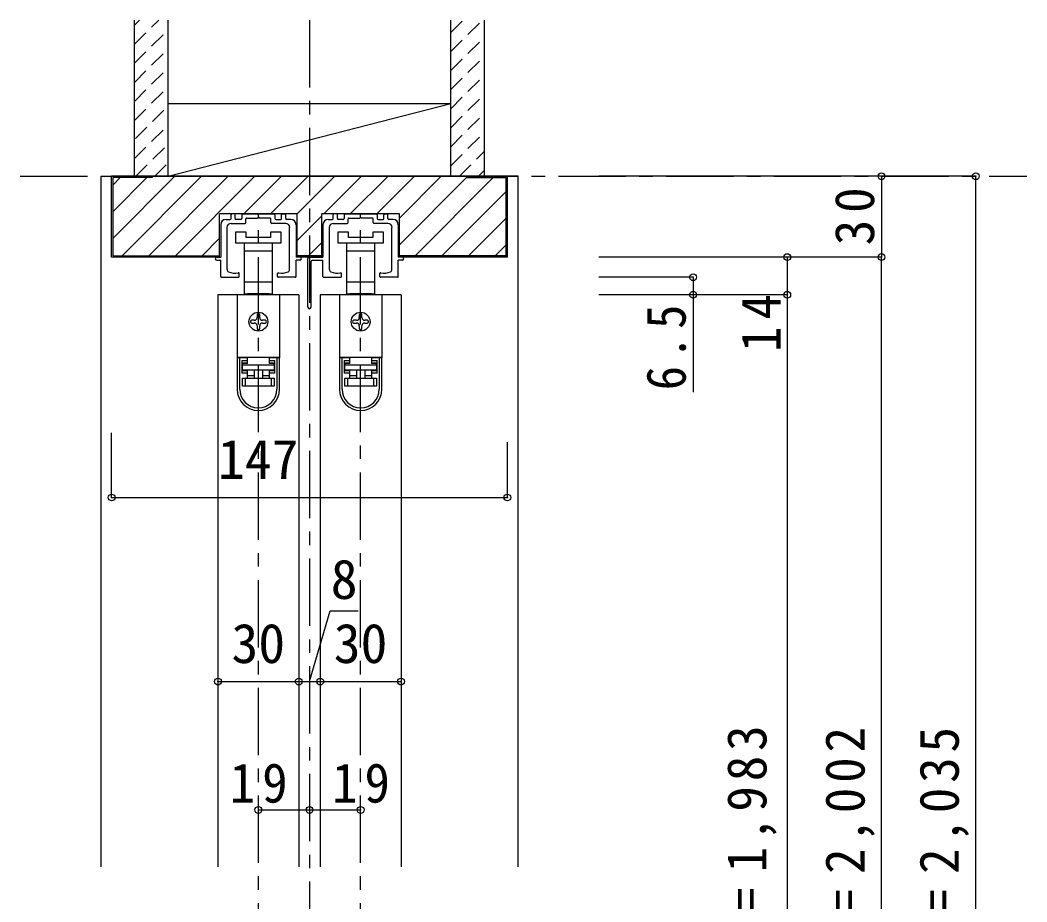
# Model space of a CAD drawing. Units: millimetres, scale not verified. Extents: x -973 to 977, y -718 to 696.
# Drawn here: x 106.7 to 480.7, y -330 to -2.5 of the extents above; entities that cross this region are included whole.
import ezdxf
from ezdxf.enums import TextEntityAlignment as Align

# ---------------------------------------------------------------- set-up
doc = ezdxf.new("R2010")
doc.units = ezdxf.units.MM
doc.header["$LTSCALE"] = 5
doc.header["$PDMODE"] = 32
doc.header["$PDSIZE"] = 2.5
doc.linetypes.add('CHAIN1', pattern=[8, 5, -1, 1, -1])
doc.linetypes.add('DASHED1', pattern=[1.8, 1.2, -0.6])
for name, color, linetype in [('0-1_通り芯', 4, 'CHAIN1'), ('0-2_柱', 7, 'Continuous'), ('0-3_仕上げ', 2, 'Continuous'), ('0-4_枠', 3, 'Continuous'), ('0-6_扉', 6, 'Continuous'), ('0-7_金物', 7, 'Continuous'), ('0-B_寸法', 7, 'Continuous'), ('0-C_ハッチ', 4, 'DASHED1')]:
    doc.layers.add(name, color=color, linetype=linetype)
doc.styles.add('ＭＳ ゴシック', font='')
doc.styles.get('ＭＳ ゴシック').set_extended_font_data('MS Gothic')

# ---------------------------------------------------------------- blocks, each defined once
blk = doc.blocks.new('下荷重(戸車)')
at = {"layer": '0-7_金物'}
for p, q in [((8.5, 37.107), (4.5, 37.107)), ((-5.25, 30.107), (0, 30.107)), ((0, 30.107), (5.25, 30.107)), ((5.25, 30.107), (5.25, 33.107)), ((5.25, 18.507), (5.25, 30.107)), ((0, 18.507), (-5.25, 18.507)), ((-5.25, 18.507), (-5.25, 14.107)), ((5.25, 18.507), (0, 18.507)), ((5.25, 14.107), (5.25, 18.507)), ((7.9, 13.807), (-7.9, 13.807)), ((-7.9, 13.807), (-7.9, -9.493)), ((-5.25, 14.107), (-4, 14.107)), ((-4, 14.107), (-4, 13.807)), ((4, 14.107), (-4, 14.107)), ((4, 14.107), (5.25, 14.107)), ((4, 13.807), (4, 14.107)), ((7.9, 13.807), (7.9, -9.493)), ((-1.5, 4.307), (-2.5, 4.307)), ((-0.5, 6.307), (-0.5, 5.307)), ((0.5, 5.307), (0.5, 6.307)), ((2.5, 4.307), (1.5, 4.307)), ((-2.5, 3.307), (-1.5, 3.307)), ((-0.5, 2.307), (-0.5, 1.307)), ((0.5, 1.307), (0.5, 2.307)), ((1.5, 3.307), (2.5, 3.307)), ((7.9, -9.493), (-7.9, -9.493)), ((-7.9, -9.493), (-7.9, -9.593)), ((-6.9, -9.593), (-7.9, -9.593)), ((-7.9, -9.593), (-7.9, -21.293)), ((-4.2, -9.593), (-6.9, -9.593)), ((-6.9, -21.293), (-6.9, -9.593)), ((-6.1, -10.593), (-6.1, -15.293)), ((-6.1, -10.593), (-4.2, -10.593)), ((-4.9, -9.593), (-4.9, -9.493)), ((-4.2, -9.593), (-4.2, -10.593)), ((-4, -11.693), (-4, -9.493)), ((4, -9.493), (4, -11.693)), ((6.9, -9.593), (4.2, -9.593)), ((4.2, -10.593), (4.2, -9.593)), ((4.2, -11.593), (4.2, -10.593)), ((4.2, -10.593), (6.1, -10.593)), ((4.9, -9.493), (4.9, -9.593)), ((6.1, -15.293), (6.1, -10.593)), ((6.9, -9.593), (6.9, -21.293)), ((7.9, -9.593), (6.9, -9.593)), ((7.9, -9.493), (7.9, -9.593)), ((7.9, -21.293), (7.9, -9.593)), ((-6.1, -14.293), (-4.2, -14.293)), ((-5.9, -11.693), (-5.9, -12.193)), ((-4, -11.693), (-5.9, -11.693)), ((-5.9, -12.193), (5.9, -12.193)), ((-5.9, -14.193), (-5.9, -12.193)), ((5.9, -14.193), (-5.9, -14.193)), ((-4.2, -14.293), (-4.2, -15.293)), ((-4, -16.193), (-4, -14.193)), ((-1.5, -14.193), (-1.5, -17.193)), ((1.5, -14.193), (1.5, -17.193)), ((5.9, -11.693), (4, -11.693)), ((6.1, -11.593), (4.2, -11.593)), ((5.9, -12.193), (5.9, -11.693)), ((5.9, -12.193), (5.9, -14.193)), ((-4.2, -15.293), (-6.1, -15.293)), ((-5.9, -17.193), (-4.9, -17.193)), ((-4.9, -17.193), (4.9, -17.193)), ((-4.9, -17.193), (-4.9, -20.193)), ((-4.2, -15.293), (-4.2, -17.193)), ((1.5, -16.193), (4, -16.193)), ((6.1, -15.293), (4.2, -15.293)), ((4.2, -17.193), (4.2, -15.293)), ((4.9, -17.193), (5.9, -17.193)), ((5.9, -17.193), (5.9, -20.193)), ((4.9, -20.193), (-4.9, -20.193))]:
    blk.add_line(p, q, dxfattribs=at)
for points in [[(-8.5, 33.107), (0, 33.107), (8.5, 33.107), (8.5, 37.107)], [(4.5, 37.107), (4.5, 35.107), (-4.5, 35.107), (-4.5, 37.107), (-8.5, 37.107), (-8.5, 33.107)], [(-5.25, 33.107), (-5.25, 30.107), (-5.25, 18.507)], [(-4.2, -10.593), (-4.2, -11.593), (-6.1, -11.593)], [(4, -14.193), (4, -16.193), (4, -17.193)], [(4.2, -15.293), (4.2, -14.293), (6.1, -14.293)], [(-4.9, -20.193), (-5.9, -20.193), (-5.9, -17.193)], [(-4, -17.193), (-4, -16.193), (-1.5, -16.193)], [(5.9, -20.193), (4.9, -20.193), (4.9, -17.193)]]:
    blk.add_lwpolyline(points, dxfattribs=at)
blk.add_circle((0, 3.807), 3.5, dxfattribs=at)
for centre, radius, start, end in [((-2.5, 3.807), 0.5, 90, 180), ((-2.5, 3.807), 0.5, 180, 270), ((-1.5, 5.307), 1, 270, 0), ((0, 6.307), 0.5, 90, 180), ((0, 6.307), 0.5, 0, 90), ((1.5, 5.307), 1, 180, 270), ((2.5, 3.807), 0.5, 0, 90), ((2.5, 3.807), 0.5, 270, 0), ((-1.5, 2.307), 1, 0, 90), ((0, 1.307), 0.5, 180, 270), ((0, 1.307), 0.5, 270, 0), ((1.5, 2.307), 1, 90, 180), ((0, -21.293), 7.9, 180, 0), ((0, -21.293), 6.9, 180, 0)]:
    blk.add_arc(centre, radius, start, end, dxfattribs=at)
blk = doc.blocks.new('02')
at = {"layer": '0-B_寸法'}
for p, q in [((-10.15, 6.923), (-10.15, 8.323)), ((-8.95, 8.623), (-9.85, 8.623)), ((-8.65, 6.923), (-8.65, 8.323)), ((-6.15, 8.323), (-6.15, 6.923)), ((-5.85, 8.623), (5.85, 8.623)), ((6.15, 8.323), (6.15, 6.923)), ((8.65, 6.923), (8.65, 8.323)), ((8.95, 8.623), (9.85, 8.623)), ((10.15, 6.923), (10.15, 8.323)), ((-14, 4.623), (-14, -7.377)), ((-12, 6.623), (-10.45, 6.623)), ((-10.15, 5.123), (-4.95, 5.123)), ((-6.45, 6.623), (-8.35, 6.623)), ((-4.65, 5.423), (-4.65, 6.823)), ((-4.35, 7.123), (-0.3, 7.123)), ((0, 7.423), (-0.3, 7.123)), ((0, 7.423), (0.3, 7.123)), ((4.35, 7.123), (0.3, 7.123)), ((4.65, 5.423), (4.65, 6.823)), ((10.15, 5.123), (4.95, 5.123)), ((6.45, 6.623), (8.35, 6.623)), ((12, 6.623), (10.45, 6.623)), ((14, 4.623), (14, -7.377)), ((-11.6, -11.949), (-11.6, 3.623)), ((11.6, -11.949), (11.6, 3.623)), ((-15.4, -7.377), (-14, -7.377)), ((15.4, -7.377), (14, -7.377)), ((-15.4, -8.577), (-14, -8.577)), ((-14, -14.577), (-14, -8.577)), ((15.4, -8.577), (14, -8.577)), ((14, -14.577), (14, -8.577)), ((-13.7, -14.877), (-7.45, -14.877)), ((-7.15, -14.577), (-7.15, -13.502)), ((7.15, -14.577), (7.15, -13.502)), ((13.7, -14.877), (7.45, -14.877))]:
    blk.add_line(p, q, dxfattribs=at)
for centre, radius, start, end in [((-9.85, 8.323), 0.3, 90, 180), ((-8.95, 8.323), 0.3, 0, 90), ((-5.85, 8.323), 0.3, 90, 180), ((5.85, 8.323), 0.3, 0, 90), ((8.95, 8.323), 0.3, 90, 180), ((9.85, 8.323), 0.3, 0, 90), ((-12, 4.623), 2, 90, 180), ((-10.15, 3.623), 1.5, 90, 180), ((-10.45, 6.923), 0.3, 270, 0), ((-8.35, 6.923), 0.3, 180, 270), ((-6.45, 6.923), 0.3, 270, 0), ((-4.95, 5.423), 0.3, 270, 0), ((-4.35, 6.823), 0.3, 90, 180), ((4.35, 6.823), 0.3, 0, 90), ((4.95, 5.423), 0.3, 180, 270), ((6.45, 6.923), 0.3, 180, 270), ((8.35, 6.923), 0.3, 270, 0), ((10.45, 6.923), 0.3, 180, 270), ((10.15, 3.623), 1.5, 0, 90), ((12, 4.623), 2, 0, 90), ((-15.4, -7.977), 0.6, 90, 180), ((15.4, -7.977), 0.6, 0, 90), ((-15.4, -7.977), 0.6, 180, 270), ((15.4, -7.977), 0.6, 270, 0), ((-13.7, -14.577), 0.3, 180, 270), ((-10.6, -11.949), 1, 180, 243.25632), ((-8.8, -8.377), 5, 243.25632, 284.75682), ((-7.45, -13.502), 0.3, 0, 104.75682), ((-7.45, -14.577), 0.3, 270, 0), ((7.45, -13.502), 0.3, 75.24318, 180), ((7.45, -14.577), 0.3, 180, 270), ((8.8, -8.377), 5, 255.24318, 296.74368), ((10.6, -11.949), 1, 296.74368, 0), ((13.7, -14.577), 0.3, 270, 0)]:
    blk.add_arc(centre, radius, start, end, dxfattribs=at)
blk = doc.blocks.new('03')
at = {"layer": '0-B_寸法'}
for p, q in [((-9.229, 7.776), (-9.229, 9.176)), ((-8.029, 9.476), (-8.929, 9.476)), ((-7.729, 7.776), (-7.729, 9.176)), ((-5.229, 9.176), (-5.229, 7.776)), ((-4.929, 9.476), (6.771, 9.476)), ((-3.729, 6.276), (-3.729, 7.676)), ((-3.429, 7.976), (0.621, 7.976)), ((0.921, 8.276), (0.621, 7.976)), ((0.921, 8.276), (1.221, 7.976)), ((5.271, 7.976), (1.221, 7.976)), ((5.571, 6.276), (5.571, 7.676)), ((7.071, 9.176), (7.071, 7.776)), ((9.571, 7.776), (9.571, 9.176)), ((9.871, 9.476), (10.771, 9.476)), ((11.071, 7.776), (11.071, 9.176)), ((-13.079, 5.476), (-13.079, -6.524)), ((-11.079, 7.476), (-9.529, 7.476)), ((-10.679, -11.096), (-10.679, 4.476)), ((-9.229, 5.976), (-4.029, 5.976)), ((-5.529, 7.476), (-7.429, 7.476)), ((11.071, 5.976), (5.871, 5.976)), ((7.371, 7.476), (9.271, 7.476)), ((12.921, 7.476), (11.371, 7.476)), ((12.521, -11.096), (12.521, 4.476)), ((14.921, 5.476), (14.921, -6.524)), ((-18.679, -25.124), (-18.679, -7.024)), ((-18.179, -6.524), (-13.079, -6.524)), ((16.321, -6.524), (14.921, -6.524)), ((-17.479, -25.124), (-17.479, -8.224)), ((-16.979, -7.724), (-13.079, -7.724)), ((-13.079, -13.724), (-13.079, -7.724)), ((16.321, -7.724), (14.921, -7.724)), ((14.921, -13.724), (14.921, -7.724)), ((-12.779, -14.024), (-6.529, -14.024)), ((-6.229, -13.724), (-6.229, -12.649)), ((8.071, -13.724), (8.071, -12.649)), ((14.621, -14.024), (8.371, -14.024))]:
    blk.add_line(p, q, dxfattribs=at)
for centre, radius, start, end in [((-9.529, 7.776), 0.3, 270, 0), ((-8.929, 9.176), 0.3, 90, 180), ((-8.029, 9.176), 0.3, 0, 90), ((-7.429, 7.776), 0.3, 180, 270), ((-5.529, 7.776), 0.3, 270, 0), ((-4.929, 9.176), 0.3, 90, 180), ((-3.429, 7.676), 0.3, 90, 180), ((5.271, 7.676), 0.3, 0, 90), ((6.771, 9.176), 0.3, 0, 90), ((7.371, 7.776), 0.3, 180, 270), ((9.271, 7.776), 0.3, 270, 0), ((9.871, 9.176), 0.3, 90, 180), ((10.771, 9.176), 0.3, 0, 90), ((11.371, 7.776), 0.3, 180, 270), ((-11.079, 5.476), 2, 90, 180), ((-9.229, 4.476), 1.5, 90, 180), ((-4.029, 6.276), 0.3, 270, 0), ((5.871, 6.276), 0.3, 180, 270), ((11.071, 4.476), 1.5, 0, 90), ((12.921, 5.476), 2, 0, 90), ((-18.179, -7.024), 0.5, 90, 180), ((16.321, -7.124), 0.6, 0, 90), ((16.321, -7.124), 0.6, 270, 0), ((-16.979, -8.224), 0.5, 90, 180), ((-9.679, -11.096), 1, 180, 243.25632), ((11.521, -11.096), 1, 296.74368, 0), ((-12.779, -13.724), 0.3, 180, 270), ((-7.879, -7.524), 5, 243.25632, 284.75682), ((-6.529, -12.649), 0.3, 0, 104.75682), ((-6.529, -13.724), 0.3, 270, 0), ((8.371, -12.649), 0.3, 75.24318, 180), ((8.371, -13.724), 0.3, 180, 270), ((9.721, -7.524), 5, 255.24318, 296.74368), ((14.621, -13.724), 0.3, 270, 0), ((-18.079, -25.124), 0.6, 180, 0)]:
    blk.add_arc(centre, radius, start, end, dxfattribs=at)

msp = doc.modelspace()

# ---------------------------------------------------------------- linework, layer by layer
at = {"layer": '0-1_通り芯'}
for p, q in [((214.153, -2.5), (214.153, -577.5)), ((106.653, -60.5), (480.653, -60.5)), ((195.153, -555.5), (195.153, -74.5)), ((233.153, -555.5), (233.153, -74.5))]:
    msp.add_line(p, q, dxfattribs=at)
at = {"layer": '0-2_柱'}
msp.add_line((161.653, -60.5), (266.653, -33.5), dxfattribs=at)
at = {"layer": '0-2_柱', "color": 3}
for p, q in [((161.653, -33.5), (266.653, -33.5)), ((161.653, -60.5), (266.653, -60.5))]:
    msp.add_line(p, q, dxfattribs=at)
at = {"layer": '0-3_仕上げ'}
for p, q in [((149.153, -60.5), (149.153, -2.5)), ((161.653, -60.5), (161.653, -2.5)), ((266.653, -60.5), (266.653, -2.5)), ((279.153, -60.5), (279.153, -2.5))]:
    msp.add_line(p, q, dxfattribs=at)
at = {"layer": '0-4_枠', "color": 4}
for p, q in [((136.653, -60.5), (140.653, -60.5)), ((136.653, -60.5), (136.653, -316.99)), ((291.653, -60.5), (287.653, -60.5)), ((291.653, -316.99), (291.653, -60.5))]:
    msp.add_line(p, q, dxfattribs=at)
at = {"layer": '0-4_枠'}
for p, q in [((140.653, -90.5), (140.653, -60.5)), ((287.653, -60.5), (140.653, -60.5)), ((141.153, -90), (141.153, -61)), ((155.653, -61), (141.153, -61)), ((155.653, -60.5), (155.653, -61)), ((272.653, -61), (272.653, -60.5)), ((272.653, -61), (287.153, -61)), ((287.153, -90), (287.153, -61)), ((287.653, -90.5), (287.653, -60.5)), ((180.753, -90.5), (180.753, -74.5)), ((209.553, -74.5), (180.753, -74.5)), ((209.553, -90.5), (209.553, -74.5)), ((218.753, -90.5), (218.753, -74.5)), ((247.553, -74.5), (218.753, -74.5)), ((247.553, -90.5), (247.553, -74.5)), ((180.753, -90.5), (140.653, -90.5)), ((141.153, -90), (180.753, -90)), ((218.753, -90), (209.553, -90)), ((218.753, -90.5), (209.553, -90.5)), ((287.153, -90), (247.553, -90)), ((287.653, -90.5), (247.553, -90.5))]:
    msp.add_line(p, q, dxfattribs=at)
at = {"layer": '0-6_扉'}
for p, q in [((210.153, -104.5), (180.153, -104.5)), ((180.153, -104.5), (180.153, -316.99)), ((210.153, -104.5), (210.153, -316.99)), ((248.153, -104.5), (218.153, -104.5)), ((218.153, -104.5), (218.153, -316.99)), ((248.153, -104.5), (248.153, -316.99))]:
    msp.add_line(p, q, dxfattribs=at)
at = {"layer": '0-B_寸法', "color": 4}
for p, q in [((461.653, -60.5), (321.653, -60.5)), ((426.653, -60.5), (426.653, -90.5)), ((461.653, -555.5), (461.653, -60.5)), ((426.653, -90.5), (321.653, -90.5)), ((391.653, -90.5), (391.653, -104.5)), ((426.653, -552.5), (426.653, -90.5)), ((356.653, -98), (321.653, -98)), ((356.653, -98), (356.653, -140.731)), ((391.653, -104.5), (321.653, -104.5)), ((391.653, -104.5), (391.653, -547.5)), ((140.653, -179.804), (140.653, -155.746)), ((287.653, -179.804), (287.653, -159.246)), ((140.653, -179.804), (287.653, -179.804)), ((180.153, -248.195), (248.153, -248.195)), ((195.153, -295.876), (214.153, -295.876)), ((214.153, -295.876), (233.153, -295.876))]:
    msp.add_line(p, q, dxfattribs=at)
msp.add_lwpolyline([(214.153, -248.195), (221.873, -221.886), (232.204, -221.886)], dxfattribs=at)
at = {"layer": '0-B_寸法'}
for p in [(426.653, -60.5), (461.653, -60.5), (391.653, -90.5), (426.653, -90.5), (356.653, -98), (356.653, -104.5), (391.653, -104.5), (140.653, -179.804), (287.653, -179.804), (180.153, -248.195), (210.153, -248.195), (218.153, -248.195), (248.153, -248.195), (195.153, -295.876), (214.153, -295.876), (233.153, -295.876)]:
    msp.add_point(p, dxfattribs=at)
at = {"layer": '0-C_ハッチ'}
for p, q in [((149.153, -11.466), (158.119, -2.5)), ((149.153, -4.395), (151.048, -2.5)), ((266.653, -14.174), (278.327, -2.5)), ((266.653, -7.103), (271.256, -2.5)), ((149.153, -18.537), (161.653, -6.037)), ((266.653, -21.246), (279.153, -8.746)), ((149.153, -25.608), (161.653, -13.108)), ((266.653, -28.317), (279.153, -15.817)), ((149.153, -32.679), (161.653, -20.179)), ((266.653, -35.388), (279.153, -22.888)), ((149.153, -39.751), (161.653, -27.251)), ((266.653, -42.459), (279.153, -29.959)), ((149.475, -46.5), (161.653, -34.322)), ((266.653, -49.53), (279.153, -37.03)), ((149.125, -53.921), (161.653, -41.393)), ((266.653, -56.601), (279.153, -44.101)), ((149.617, -60.5), (161.653, -48.464)), ((269.825, -60.5), (279.153, -51.172)), ((156.688, -60.5), (161.653, -55.535)), ((276.896, -60.5), (279.153, -58.243))]:
    msp.add_line(p, q, dxfattribs=at)
at = {"layer": '0-C_ハッチ', "linetype": 'Continuous'}
for p, q in [((141.153, -83.472), (164.125, -60.5)), ((141.153, -63.673), (143.826, -61)), ((141.153, -73.573), (153.726, -61)), ((144.525, -90), (174.025, -60.5)), ((154.424, -90), (183.924, -60.5)), ((164.324, -90), (193.824, -60.5)), ((189.723, -74.5), (203.723, -60.5)), ((199.623, -74.5), (213.623, -60.5)), ((209.522, -74.5), (223.522, -60.5)), ((219.422, -74.5), (233.422, -60.5)), ((229.321, -74.5), (243.321, -60.5)), ((239.221, -74.5), (253.221, -60.5)), ((247.553, -76.067), (263.12, -60.5)), ((247.553, -85.967), (272.653, -60.867)), ((282.419, -61), (253.419, -90)), ((263.319, -90), (287.153, -66.166)), ((209.553, -84.369), (218.753, -75.169)), ((273.218, -90), (287.153, -76.065)), ((180.753, -83.47), (174.223, -90)), ((213.821, -90), (218.753, -85.068)), ((283.118, -90), (287.153, -85.965))]:
    msp.add_line(p, q, dxfattribs=at)

# ---------------------------------------------------------------- block references
at = {"layer": '0-7_金物'}
for name, p in [('02', (195.153, -83.123)), ('03', (232.232, -83.976)), ('下荷重(戸車)', (195.153, -118.307)), ('下荷重(戸車)', (233.153, -118.307))]:
    msp.add_blockref(name, p, dxfattribs=at)

# ---------------------------------------------------------------- texts
at = {"layer": '0-B_寸法', "style": 'ＭＳ ゴシック'}
for s, p in [('147', (180.153, -177.304)), ('8', (222.039, -221.886)), ('30', (185.153, -245.695)), ('30', (223.153, -245.695))]:
    msp.add_text(s, height=14.66, dxfattribs=at).set_placement(p, align=Align.BOTTOM_LEFT)
at = {"layer": '0-B_寸法', "char_height": 14.66, "attachment_point": 7, "rotation": 90, "style": 'ＭＳ ゴシック'}
for s, insert in [('\\T1.27;\\W0.95;30', (424.153, -86.125)), ('\\T1.27;\\W0.95;14', (389.153, -125.75)), ('\\T1.27;\\W0.9;6.5', (354.153, -139.962)), ('\\T1.19;\\W0.95;ＤＨ＝1,983', (387.687, -386.862)), ('\\T1.19;\\W0.95;枠内＝2,002', (424.153, -387.444)), ('\\T1.19;\\W0.95;枠外＝2,035', (459.153, -387.444))]:
    msp.add_mtext(s, dxfattribs=dict(at, insert=insert))
at = {"layer": '0-B_寸法', "char_height": 14.66, "attachment_point": 7, "style": 'ＭＳ ゴシック'}
for insert in [(184.528, -293.376), (222.528, -293.376)]:
    msp.add_mtext('\\T1.27;\\W0.95;19', dxfattribs=dict(at, insert=insert))

doc.saveas('drawing.dxf')
